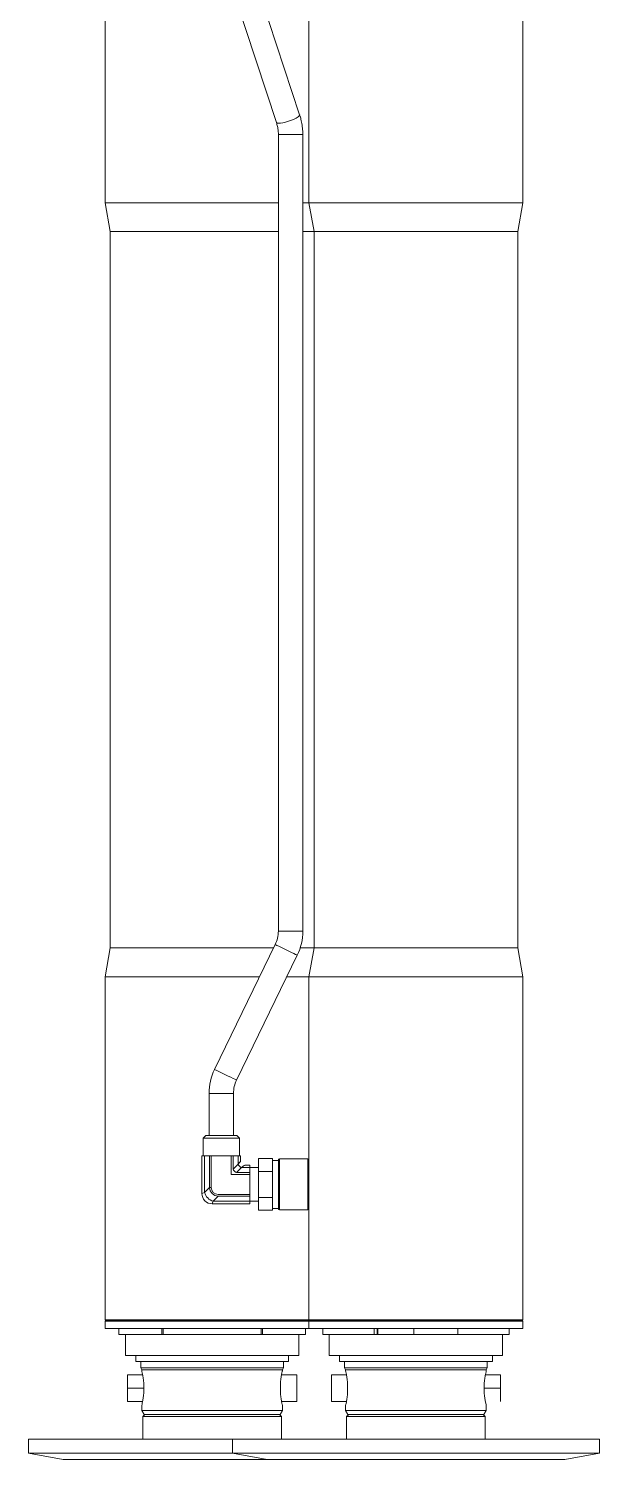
# Model space of a CAD drawing. Header units: millimetres. Extents: x 157 to 416, y 629 to 713.
# Drawn here: x 169.37 to 174.97, y 629.42 to 643.47 of the extents above; entities that cross this region are included whole.
import ezdxf

# ---------------------------------------------------------------- set-up
doc = ezdxf.new("R2010")
doc.units = ezdxf.units.MM

msp = doc.modelspace()

# ---------------------------------------------------------------- linework, layer by layer
at = {"color": 7, "linetype": 'Continuous', "lineweight": 15}
for p, q in [((170.119, 644.255), (170.119, 641.76)), ((172.119, 644.255), (172.119, 641.76)), ((174.219, 641.76), (174.219, 644.255)), ((171.389, 643.798), (171.8, 642.547)), ((172.028, 642.622), (171.617, 643.873)), ((171.819, 642.43), (171.819, 634.607)), ((172.059, 634.607), (172.059, 642.43)), ((170.119, 641.76), (170.169, 641.477)), ((170.119, 641.76), (171.819, 641.76)), ((172.059, 641.76), (172.119, 641.76)), ((172.119, 641.76), (172.169, 641.477)), ((172.119, 641.76), (174.219, 641.76)), ((174.169, 641.477), (174.219, 641.76)), ((170.169, 641.477), (170.169, 634.444)), ((170.169, 641.477), (171.819, 641.477)), ((172.059, 641.477), (172.169, 641.477)), ((172.169, 641.477), (172.169, 634.444)), ((172.169, 641.477), (174.169, 641.477)), ((174.169, 634.444), (174.169, 641.477)), ((171.789, 634.476), (171.193, 633.25)), ((170.169, 634.444), (170.119, 634.16)), ((170.169, 634.444), (171.773, 634.444)), ((171.409, 633.145), (172.005, 634.371)), ((172.034, 634.444), (172.169, 634.444)), ((172.169, 634.444), (172.119, 634.16)), ((172.169, 634.444), (174.169, 634.444)), ((174.219, 634.16), (174.169, 634.444)), ((170.119, 634.16), (170.119, 630.79)), ((170.119, 634.16), (171.635, 634.16)), ((171.902, 634.16), (172.119, 634.16)), ((172.119, 634.16), (172.119, 632.36)), ((172.119, 634.16), (174.219, 634.16)), ((174.219, 630.79), (174.219, 634.16)), ((171.139, 633.014), (171.139, 632.6)), ((171.379, 632.6), (171.379, 633.014)), ((171.106, 632.6), (171.081, 632.575)), ((171.081, 632.575), (171.081, 632.4)), ((171.259, 632.575), (171.081, 632.575)), ((171.259, 632.6), (171.106, 632.6)), ((171.412, 632.6), (171.259, 632.6)), ((171.437, 632.575), (171.259, 632.575)), ((171.437, 632.575), (171.412, 632.6)), ((171.437, 632.4), (171.437, 632.575)), ((171.069, 632.4), (171.069, 632.03)), ((171.069, 632.4), (171.094, 632.4)), ((171.094, 632.4), (171.143, 632.4)), ((171.094, 632.042), (171.094, 632.4)), ((171.143, 632.4), (171.16, 632.4)), ((171.143, 632.091), (171.143, 632.4)), ((171.16, 632.091), (171.16, 632.4)), ((171.16, 632.4), (171.357, 632.4)), ((171.357, 632.219), (171.357, 632.4)), ((171.357, 632.4), (171.375, 632.4)), ((171.375, 632.4), (171.424, 632.4)), ((171.375, 632.271), (171.375, 632.4)), ((171.424, 632.4), (171.449, 632.4)), ((171.424, 632.32), (171.424, 632.4)), ((171.449, 632.35), (171.449, 632.4)), ((171.623, 632.247), (171.623, 632.374)), ((171.623, 632.374), (171.763, 632.374)), ((171.763, 632.352), (171.763, 632.374)), ((172.109, 632.37), (171.829, 632.37)), ((171.375, 632.271), (171.424, 632.32)), ((171.458, 632.285), (171.409, 632.236)), ((171.409, 632.236), (171.539, 632.236)), ((171.458, 632.285), (171.539, 632.285)), ((171.539, 632.31), (171.489, 632.31)), ((171.539, 632.31), (171.539, 632.285)), ((171.623, 632.285), (171.539, 632.285)), ((171.539, 632.285), (171.539, 632.236)), ((171.539, 632.236), (171.539, 632.219)), ((171.623, 632.247), (171.763, 632.247)), ((171.623, 631.993), (171.623, 632.247)), ((171.819, 632.355), (171.763, 632.355)), ((171.763, 632.27), (171.763, 632.352)), ((171.763, 632.247), (171.763, 632.27)), ((171.763, 632.203), (171.763, 632.247)), ((171.819, 631.88), (171.819, 632.36)), ((172.119, 632.36), (172.119, 631.88)), ((171.094, 632.042), (171.143, 632.091)), ((171.143, 632.091), (171.16, 632.091)), ((171.357, 632.219), (171.539, 632.219)), ((171.539, 632.219), (171.539, 632.022)), ((171.763, 632.038), (171.763, 632.203)), ((171.23, 632.005), (171.181, 631.956)), ((171.181, 631.956), (171.539, 631.956)), ((171.23, 632.022), (171.539, 632.022)), ((171.23, 632.005), (171.539, 632.005)), ((171.539, 632.022), (171.539, 632.005)), ((171.539, 632.005), (171.539, 631.956)), ((171.539, 631.956), (171.539, 631.93)), ((171.539, 631.955), (171.623, 631.955)), ((171.623, 631.866), (171.623, 631.993)), ((171.623, 631.993), (171.763, 631.993)), ((171.763, 631.993), (171.763, 632.038)), ((171.763, 631.971), (171.763, 631.993)), ((171.763, 631.889), (171.763, 631.971)), ((171.169, 631.93), (171.539, 631.93)), ((171.623, 631.866), (171.763, 631.866)), ((171.763, 631.866), (171.763, 631.889)), ((171.763, 631.885), (171.819, 631.885)), ((171.829, 631.87), (172.109, 631.87)), ((172.119, 631.88), (172.119, 630.79)), ((170.119, 630.79), (170.129, 630.78)), ((170.119, 630.79), (172.119, 630.79)), ((170.119, 630.777), (170.119, 630.707)), ((170.119, 630.777), (172.119, 630.777)), ((170.119, 630.707), (172.119, 630.707)), ((170.129, 630.78), (172.129, 630.78)), ((170.254, 630.707), (170.254, 630.647)), ((170.469, 630.78), (170.469, 630.777)), ((170.675, 630.647), (170.675, 630.707)), ((170.689, 630.647), (170.689, 630.707)), ((171.649, 630.647), (171.649, 630.707)), ((171.663, 630.647), (171.663, 630.707)), ((171.869, 630.777), (171.869, 630.78)), ((172.084, 630.647), (172.084, 630.707)), ((172.119, 630.79), (172.129, 630.78)), ((172.119, 630.79), (174.219, 630.79)), ((172.119, 630.777), (172.119, 630.707)), ((172.119, 630.777), (174.219, 630.777)), ((172.119, 630.707), (174.219, 630.707)), ((172.129, 630.78), (174.209, 630.78)), ((172.254, 630.707), (172.254, 630.647)), ((172.469, 630.78), (172.469, 630.777)), ((172.758, 630.647), (172.758, 630.707)), ((172.789, 630.647), (172.789, 630.707)), ((172.795, 630.647), (172.795, 630.707)), ((173.149, 630.647), (173.149, 630.707)), ((173.579, 630.647), (173.579, 630.707)), ((173.869, 630.777), (173.869, 630.78)), ((174.084, 630.647), (174.084, 630.707)), ((174.209, 630.78), (174.219, 630.79)), ((174.219, 630.707), (174.219, 630.777)), ((170.254, 630.647), (170.675, 630.647)), ((170.319, 630.647), (170.319, 630.44)), ((170.675, 630.647), (170.689, 630.647)), ((170.689, 630.647), (171.649, 630.647)), ((171.649, 630.647), (171.663, 630.647)), ((171.663, 630.647), (172.084, 630.647)), ((172.019, 630.44), (172.019, 630.647)), ((172.254, 630.647), (172.758, 630.647)), ((172.319, 630.647), (172.319, 630.44)), ((172.758, 630.647), (172.789, 630.647)), ((172.789, 630.647), (172.795, 630.647)), ((172.795, 630.647), (173.149, 630.647)), ((173.189, 630.647), (173.149, 630.647)), ((173.189, 630.647), (173.543, 630.647)), ((173.543, 630.647), (173.549, 630.647)), ((173.549, 630.647), (173.579, 630.647)), ((173.579, 630.647), (174.084, 630.647)), ((174.019, 630.44), (174.019, 630.647)), ((172.019, 630.44), (170.319, 630.44)), ((170.419, 630.44), (170.419, 630.38)), ((171.919, 630.38), (171.919, 630.44)), ((174.019, 630.44), (172.319, 630.44)), ((172.419, 630.44), (172.419, 630.38)), ((173.919, 630.38), (173.919, 630.44)), ((171.919, 630.38), (170.419, 630.38)), ((170.469, 630.38), (170.469, 630.318)), ((170.469, 630.318), (170.479, 630.3)), ((171.869, 630.318), (170.469, 630.318)), ((170.479, 630.3), (170.479, 630.29)), ((171.859, 630.3), (170.479, 630.3)), ((171.859, 630.3), (171.869, 630.318)), ((171.859, 630.29), (171.859, 630.3)), ((171.869, 630.318), (171.869, 630.38)), ((173.919, 630.38), (172.419, 630.38)), ((172.469, 630.38), (172.469, 630.318)), ((172.469, 630.318), (172.479, 630.3)), ((173.869, 630.318), (172.469, 630.318)), ((172.479, 630.3), (172.479, 630.29)), ((173.859, 630.3), (172.479, 630.3)), ((173.859, 630.3), (173.869, 630.318)), ((173.859, 630.29), (173.859, 630.3)), ((173.869, 630.318), (173.869, 630.38)), ((170.339, 630.12), (170.339, 630.25)), ((170.339, 630.25), (170.487, 630.25)), ((170.339, 630.12), (170.499, 630.12)), ((170.339, 629.99), (170.339, 630.12)), ((170.499, 630.079), (170.499, 630.162)), ((171.839, 630.162), (171.839, 630.079)), ((171.999, 630.25), (171.85, 630.25)), ((171.999, 630.25), (171.999, 629.99)), ((172.487, 630.25), (172.339, 630.25)), ((172.339, 629.99), (172.339, 630.25)), ((172.499, 630.079), (172.499, 630.162)), ((173.839, 630.162), (173.839, 630.079)), ((173.999, 630.12), (173.839, 630.12)), ((173.999, 630.25), (173.85, 630.25)), ((173.999, 630.25), (173.999, 630.12)), ((173.999, 630.12), (173.999, 629.99)), ((170.339, 629.99), (170.487, 629.99)), ((171.85, 629.99), (171.999, 629.99)), ((172.339, 629.99), (172.487, 629.99)), ((170.479, 629.951), (170.479, 629.9)), ((170.479, 629.9), (170.502, 629.86)), ((171.859, 629.9), (170.479, 629.9)), ((170.509, 629.86), (170.489, 629.84)), ((170.489, 629.84), (170.489, 629.62)), ((171.849, 629.84), (170.489, 629.84)), ((171.836, 629.86), (170.502, 629.86)), ((171.849, 629.84), (171.829, 629.86)), ((171.836, 629.86), (171.859, 629.9)), ((171.849, 629.62), (171.849, 629.84)), ((171.859, 629.9), (171.859, 629.951)), ((172.479, 629.951), (172.479, 629.9)), ((172.479, 629.9), (172.502, 629.86)), ((173.859, 629.9), (172.479, 629.9)), ((172.509, 629.86), (172.489, 629.84)), ((172.489, 629.84), (172.489, 629.62)), ((173.849, 629.84), (172.489, 629.84)), ((173.836, 629.86), (172.502, 629.86)), ((173.849, 629.84), (173.829, 629.86)), ((173.836, 629.86), (173.859, 629.9)), ((173.849, 629.62), (173.849, 629.84)), ((173.859, 629.9), (173.859, 629.951)), ((169.369, 629.62), (169.369, 629.48)), ((171.169, 629.62), (169.369, 629.62)), ((171.369, 629.62), (171.169, 629.62)), ((171.369, 629.62), (171.369, 629.48)), ((174.969, 629.62), (171.369, 629.62)), ((174.969, 629.48), (174.969, 629.62)), ((169.369, 629.48), (169.709, 629.42)), ((171.169, 629.48), (169.369, 629.48)), ((171.169, 629.42), (169.709, 629.42)), ((171.369, 629.48), (171.169, 629.48)), ((171.709, 629.42), (171.169, 629.42)), ((171.369, 629.48), (171.709, 629.42)), ((174.969, 629.48), (171.369, 629.48)), ((174.629, 629.42), (171.709, 629.42)), ((174.629, 629.42), (174.969, 629.48))]:
    msp.add_line(p, q, dxfattribs=at)
at = {"color": 8, "linetype": 'Continuous', "lineweight": 15}
for p, q in [((171.939, 642.43), (171.819, 642.43)), ((172.059, 642.43), (171.939, 642.43)), ((171.939, 634.607), (171.819, 634.607)), ((172.059, 634.607), (171.939, 634.607)), ((171.259, 633.014), (171.139, 633.014)), ((171.379, 633.014), (171.259, 633.014)), ((171.829, 632.37), (171.829, 631.87)), ((172.109, 631.87), (172.109, 632.37))]:
    msp.add_line(p, q, dxfattribs=at)
at = {"color": 8, "linetype": 'Continuous', "lineweight": 15, "flags": 128}
for points in [[(172.028, 642.622), (172.029, 642.62), (172.024, 642.612), (172.013, 642.603), (171.995, 642.592), (171.973, 642.581), (171.947, 642.57), (171.918, 642.56)], [(171.918, 642.56), (171.89, 642.552), (171.863, 642.546), (171.839, 642.542), (171.82, 642.541), (171.807, 642.542), (171.801, 642.547), (171.8, 642.547)], [(171.897, 634.423), (171.87, 634.437), (171.845, 634.449), (171.823, 634.459), (171.805, 634.468), (171.794, 634.473), (171.789, 634.476), (171.789, 634.476)], [(172.005, 634.371), (172.004, 634.371), (171.999, 634.374), (171.988, 634.379), (171.97, 634.388), (171.949, 634.398), (171.923, 634.41), (171.897, 634.423)], [(171.301, 633.197), (171.274, 633.21), (171.249, 633.223), (171.227, 633.233), (171.21, 633.242), (171.198, 633.247), (171.193, 633.25), (171.193, 633.25)], [(171.409, 633.145), (171.409, 633.145), (171.404, 633.147), (171.392, 633.153), (171.375, 633.161), (171.353, 633.172), (171.328, 633.184), (171.301, 633.197)]]:
    msp.add_lwpolyline(points, dxfattribs=at)
at = {"color": 7, "linetype": 'Continuous', "lineweight": 15, "flags": 128}
for points in [[(171.424, 632.32), (171.437, 632.337), (171.446, 632.347), (171.449, 632.35)], [(171.489, 632.31), (171.485, 632.307), (171.475, 632.299), (171.458, 632.285)], [(171.069, 632.03), (171.07, 632.031), (171.078, 632.035), (171.094, 632.042)], [(171.181, 631.956), (171.173, 631.94), (171.169, 631.931), (171.169, 631.93)]]:
    msp.add_lwpolyline(points, dxfattribs=at)
at = {"color": 7, "linetype": 'Continuous', "lineweight": 15}
for centre, radius, start, end in [((171.519, 634.607), 0.3, 334.0935, 0), ((171.519, 634.607), 0.54, 334.0935, 0), ((171.679, 633.014), 0.54, 154.0935, 180), ((171.679, 633.014), 0.3, 154.0935, 180), ((171.829, 632.36), 0.01, 90, 180), ((172.109, 632.36), 0.01, 0, 90), ((171.422, 632.284), 0.0491, 194.9989, 255.0016), ((171.471, 632.333), 0.0491, 194.9989, 255.0016), ((171.169, 632.03), 0.1, 179.4111, 271.1472), ((171.213, 632.074), 0.123, 194.9993, 255.0003), ((171.829, 631.88), 0.01, 180, 270), ((172.109, 631.88), 0.01, 270, 0)]:
    msp.add_arc(centre, radius, start, end, dxfattribs=at)
for major_axis, ratio, start_param, end_param in [((0.0838, 0.0838), 0.843327, 2.481466, 3.80172), ((-0.0729, -0.0729), 0.776308, 5.623058, 6.943312)]:
    msp.add_ellipse((171.253, 632.114), major_axis=major_axis, ratio=ratio, start_param=start_param, end_param=end_param, dxfattribs=at)
for points, knots in [([(172.059, 642.43), (172.059, 642.441), (172.058, 642.472), (172.053, 642.522), (172.043, 642.576), (172.033, 642.608), (172.028, 642.622)], [0, 0, 0, 0, 0.170513, 0.470978, 0.771785, 1, 1, 1, 1]), ([(171.8, 642.547), (171.802, 642.541), (171.808, 642.522), (171.815, 642.487), (171.819, 642.454), (171.819, 642.435), (171.819, 642.43)], [0, 0, 0, 0, 0.170441, 0.525639, 0.880854, 1, 1, 1, 1]), ([(170.499, 630.162), (170.497, 630.18), (170.494, 630.216), (170.486, 630.258), (170.48, 630.285), (170.479, 630.288), (170.479, 630.29)], [0, 0, 0, 0, 0.253818, 0.507463, 0.764546, 1, 1, 1, 1]), ([(171.839, 630.162), (171.84, 630.18), (171.844, 630.216), (171.851, 630.258), (171.858, 630.285), (171.858, 630.288), (171.859, 630.29)], [0, 0, 0, 0, 0.253818, 0.507463, 0.764546, 1, 1, 1, 1]), ([(172.479, 630.29), (172.479, 630.29), (172.478, 630.293), (172.481, 630.282), (172.487, 630.255), (172.494, 630.213), (172.497, 630.178), (172.499, 630.162)], [0, 0, 0, 0, 0.018158, 0.265226, 0.512621, 0.766347, 1, 1, 1, 1]), ([(173.859, 630.29), (173.859, 630.29), (173.859, 630.293), (173.857, 630.282), (173.851, 630.255), (173.843, 630.213), (173.84, 630.178), (173.839, 630.162)], [0, 0, 0, 0, 0.018158, 0.265226, 0.512621, 0.766347, 1, 1, 1, 1]), ([(170.479, 629.951), (170.479, 629.951), (170.478, 629.948), (170.481, 629.959), (170.487, 629.986), (170.494, 630.028), (170.497, 630.062), (170.499, 630.079)], [0, 0, 0, 0, 0.018158, 0.265226, 0.51262, 0.766342, 1, 1, 1, 1]), ([(171.859, 629.951), (171.859, 629.951), (171.859, 629.948), (171.857, 629.959), (171.851, 629.986), (171.843, 630.028), (171.84, 630.062), (171.839, 630.079)], [0, 0, 0, 0, 0.018158, 0.265226, 0.51262, 0.766342, 1, 1, 1, 1]), ([(172.499, 630.079), (172.497, 630.061), (172.494, 630.025), (172.486, 629.983), (172.48, 629.955), (172.479, 629.952), (172.479, 629.951)], [0, 0, 0, 0, 0.253823, 0.507462, 0.764545, 1, 1, 1, 1]), ([(173.839, 630.079), (173.84, 630.061), (173.844, 630.025), (173.851, 629.983), (173.858, 629.955), (173.858, 629.952), (173.859, 629.951)], [0, 0, 0, 0, 0.2538227, 0.5074619, 0.7645452, 1, 1, 1, 1])]:
    msp.add_open_spline(points, degree=3, knots=knots, dxfattribs=at)

doc.saveas('drawing.dxf')
